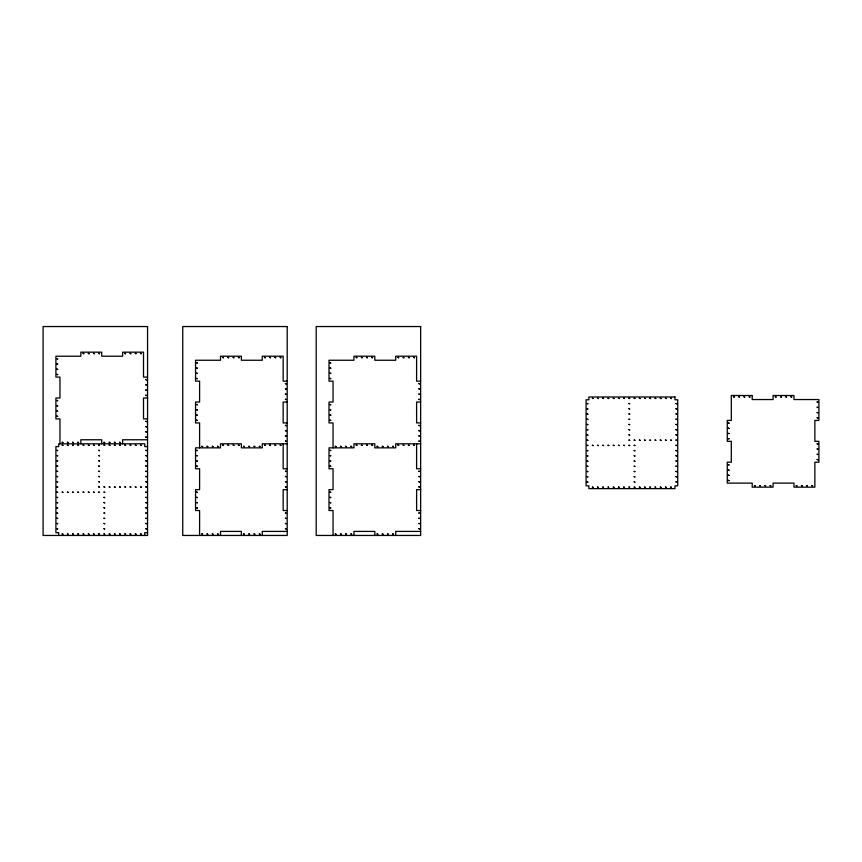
<?xml version="1.0" encoding="UTF-8"?>
<svg xmlns="http://www.w3.org/2000/svg" width="862" height="862" viewBox="0 0 862 862"><rect width="100%" height="100%" fill="white"/><g stroke="black" fill="none" stroke-linecap="round" stroke-linejoin="round"><path stroke-width="1.29" d="M147.553 377.103L143.512 377.103L143.512 352.17L122.619 352.17L122.619 356.211L101.727 356.211L101.727 352.17L80.845 352.17L80.845 356.211L55.911 356.211L55.911 377.103L59.952 377.103L59.952 397.996L55.911 397.996L55.911 418.889L59.952 418.889L59.952 443.811M287.197 381.144L283.156 381.144L283.156 356.211L262.263 356.211L262.263 360.251L241.371 360.251L241.371 356.211L220.489 356.211L220.489 360.251L195.555 360.251L195.555 381.144L199.596 381.144L199.596 402.037L195.555 402.037L195.555 422.919L199.596 422.919L199.596 447.852M420.645 381.144L416.605 381.144L416.605 356.211L395.712 356.211L395.712 360.251L374.819 360.251L374.819 356.211L353.937 356.211L353.937 360.251L329.004 360.251L329.004 381.144L333.044 381.144L333.044 402.037L329.004 402.037L329.004 422.919L333.044 422.919L333.044 447.852M147.553 397.996L143.512 397.996L143.512 418.889L147.553 418.889M287.197 402.037L283.156 402.037L283.156 422.919L287.197 422.919M420.645 402.037L416.605 402.037L416.605 422.919L420.645 422.919M147.553 439.771L122.619 439.771L122.619 443.811M287.197 443.811L262.263 443.811L262.263 447.852L241.371 447.852L241.371 443.811L220.489 443.811L220.489 447.852L195.555 447.852L195.555 468.745L199.596 468.745L199.596 489.627L195.555 489.627L195.555 510.519L199.596 510.519L199.596 535.453M420.645 443.811L395.712 443.811L395.712 447.852L374.819 447.852L374.819 443.811L353.937 443.811L353.937 447.852L329.004 447.852L329.004 468.745L333.044 468.745L333.044 489.627L329.004 489.627L329.004 510.519L333.044 510.519L333.044 535.453M147.553 446.602L144.762 446.602L144.762 443.811L58.702 443.811L58.702 446.602L55.911 446.602L55.911 532.662L58.702 532.662L58.702 535.453M287.197 468.745L283.156 468.745L283.156 443.811M420.645 468.745L416.605 468.745L416.605 443.811M287.197 489.627L283.156 489.627L283.156 510.519L287.197 510.519M420.645 489.627L416.605 489.627L416.605 510.519L420.645 510.519M287.197 531.412L262.263 531.412L262.263 535.453M420.645 531.412L395.712 531.412L395.712 535.453M147.553 532.662L144.762 532.662L144.762 535.453M374.819 535.453L374.819 531.412L353.937 531.412L353.937 535.453M241.371 535.453L241.371 531.412L220.489 531.412L220.489 535.453M101.727 443.811L101.727 439.771L80.845 439.771L80.845 443.811M56.946 358.678L57.657 358.969L56.946 358.678M56.946 363.904L57.657 364.184L56.946 363.904M56.946 369.13L57.657 369.41L56.946 369.13M56.946 374.356L57.657 374.636L56.946 374.356M56.946 400.464L57.657 400.744L56.946 400.464M56.946 405.69L57.657 405.97L56.946 405.69M56.946 410.905L57.657 411.196L56.946 410.905M56.946 416.13L57.657 416.411L56.946 416.13M56.946 450.32L57.657 450.6L56.946 450.32M56.946 455.545L57.657 455.826L56.946 455.545M56.946 460.771L57.657 461.051L56.946 460.771M56.946 465.986L57.657 466.267L56.946 465.986M62.204 442.281L62.915 442.562L62.204 442.281M56.946 471.212L57.657 471.492L56.946 471.212M62.204 445.061L62.915 445.342L62.204 445.061M56.946 476.438L57.657 476.718L56.946 476.438M56.946 481.653L57.657 481.944L56.946 481.653M56.946 486.879L57.657 487.159L56.946 486.879M83.097 353.431L83.808 353.711L83.097 353.431M56.946 492.105L57.657 492.385L56.946 492.105M56.946 497.32L57.657 497.611L56.946 497.32M67.43 442.281L68.141 442.562L67.43 442.281M67.43 445.061L68.141 445.342L67.43 445.061M56.946 502.546L57.657 502.826L56.946 502.546M56.946 507.772L57.657 508.052L56.946 507.772M56.946 512.998L57.657 513.278L56.946 512.998M56.946 518.213L57.657 518.493L56.946 518.213M88.323 353.431L89.034 353.711L88.323 353.431M56.946 523.439L57.657 523.719L56.946 523.439M72.656 442.281L73.367 442.562L72.656 442.281M72.656 445.061L73.367 445.342L72.656 445.061M56.946 528.665L57.657 528.945L56.946 528.665M93.538 353.431L94.249 353.711L93.538 353.431M77.871 442.281L78.582 442.562L77.871 442.281M77.871 445.061L78.582 445.342L77.871 445.061M62.204 533.923L62.915 534.203L62.204 533.923M98.764 353.431L99.475 353.711L98.764 353.431M83.097 445.061L83.808 445.342L83.097 445.061M67.43 533.923L68.141 534.203L67.43 533.923M88.323 445.061L89.034 445.342L88.323 445.061M72.656 533.923L73.367 534.203L72.656 533.923M93.538 445.061L94.249 445.342L93.538 445.061M77.871 533.923L78.582 534.203L77.871 533.923M98.764 445.061L99.475 445.342L98.764 445.061M83.097 533.923L83.808 534.203L83.097 533.923M103.99 442.281L104.701 442.562L103.99 442.281M103.99 445.061L104.701 445.342L103.99 445.061M88.323 533.923L89.034 534.203L88.323 533.923M124.882 353.431L125.593 353.711L124.882 353.431M109.205 442.281L109.927 442.562L109.205 442.281M109.205 445.061L109.927 445.342L109.205 445.061M93.538 533.923L94.249 534.203L93.538 533.923M130.097 353.431L130.808 353.711L130.097 353.431M114.43 442.281L115.142 442.562L114.43 442.281M114.43 445.061L115.142 445.342L114.43 445.061M98.764 533.923L99.475 534.203L98.764 533.923M135.323 353.431L136.034 353.711L135.323 353.431M119.656 442.281L120.368 442.562L119.656 442.281M119.656 445.061L120.368 445.342L119.656 445.061M103.99 533.923L104.701 534.203L103.99 533.923M140.549 353.431L141.26 353.711L140.549 353.431M124.882 445.061L125.593 445.342L124.882 445.061M109.205 533.923L109.927 534.203L109.205 533.923M130.097 445.061L130.808 445.342L130.097 445.061M114.43 533.923L115.142 534.203L114.43 533.923M145.807 379.571L146.518 379.851L145.807 379.571M145.807 384.797L146.518 385.077L145.807 384.797M135.323 445.061L136.034 445.342L135.323 445.061M145.807 390.023L146.518 390.303L145.807 390.023M145.807 395.238L146.518 395.518L145.807 395.238M119.656 533.923L120.368 534.203L119.656 533.923M140.549 445.061L141.26 445.342L140.549 445.061M145.807 421.356L146.518 421.637L145.807 421.356M124.882 533.923L125.593 534.203L124.882 533.923M145.807 426.571L146.518 426.862L145.807 426.571M145.807 431.797L146.518 432.077L145.807 431.797M145.807 437.023L146.518 437.303L145.807 437.023M145.807 450.32L146.518 450.6L145.807 450.32M130.097 533.923L130.808 534.203L130.097 533.923M145.807 455.545L146.518 455.826L145.807 455.545M145.807 460.771L146.518 461.051L145.807 460.771M145.807 465.986L146.518 466.267L145.807 465.986M145.807 471.212L146.518 471.492L145.807 471.212M145.807 476.438L146.518 476.718L145.807 476.438M135.323 533.923L136.034 534.203L135.323 533.923M145.807 481.653L146.518 481.944L145.807 481.653M145.807 486.879L146.518 487.159L145.807 486.879M145.807 492.105L146.518 492.385L145.807 492.105M145.807 497.32L146.518 497.611L145.807 497.32M145.807 502.546L146.518 502.826L145.807 502.546M140.549 533.923L141.26 534.203L140.549 533.923M145.807 507.772L146.518 508.052L145.807 507.772M145.807 512.998L146.518 513.278L145.807 512.998M145.807 518.213L146.518 518.493L145.807 518.213M145.807 523.439L146.518 523.719L145.807 523.439M145.807 528.665L146.518 528.945L145.807 528.665M196.59 362.719L197.301 362.999L196.59 362.719M196.59 367.945L197.301 368.225L196.59 367.945M196.59 373.171L197.301 373.451L196.59 373.171M196.59 378.386L197.301 378.677L196.59 378.386M196.59 404.504L197.301 404.784L196.59 404.504M196.59 409.73L197.301 410.01L196.59 409.73M196.59 414.945L197.301 415.225L196.59 414.945M196.59 420.171L197.301 420.451L196.59 420.171M196.59 450.32L197.301 450.6L196.59 450.32M196.59 455.545L197.301 455.826L196.59 455.545M196.59 460.771L197.301 461.051L196.59 460.771M196.59 465.986L197.301 466.267L196.59 465.986M201.848 446.322L202.559 446.602L201.848 446.322M196.59 492.105L197.301 492.385L196.59 492.105M222.741 357.461L223.452 357.752L222.741 357.461M196.59 497.32L197.301 497.611L196.59 497.32M207.074 446.322L207.785 446.602L207.074 446.322M196.59 502.546L197.301 502.826L196.59 502.546M196.59 507.772L197.301 508.052L196.59 507.772M227.967 357.461L228.678 357.752L227.967 357.461M212.3 446.322L213.011 446.602L212.3 446.322M233.182 357.461L233.893 357.752L233.182 357.461M217.515 446.322L218.226 446.602L217.515 446.322M201.848 533.923L202.559 534.203L201.848 533.923M238.408 357.461L239.119 357.752L238.408 357.461M222.741 445.061L223.452 445.342L222.741 445.061M207.074 533.923L207.785 534.203L207.074 533.923M227.967 445.061L228.678 445.342L227.967 445.061M212.3 533.923L213.011 534.203L212.3 533.923M233.182 445.061L233.893 445.342L233.182 445.061M217.515 533.923L218.226 534.203L217.515 533.923M238.408 445.061L239.119 445.342L238.408 445.061M243.634 446.322L244.345 446.602L243.634 446.322M264.515 357.461L265.237 357.752L264.515 357.461M248.849 446.322L249.571 446.602L248.849 446.322M269.741 357.461L270.452 357.752L269.741 357.461M254.075 446.322L254.786 446.602L254.075 446.322M274.967 357.461L275.678 357.752L274.967 357.461M259.3 446.322L260.012 446.602L259.3 446.322M243.634 533.923L244.345 534.203L243.634 533.923M280.193 357.461L280.904 357.752L280.193 357.461M264.515 445.061L265.237 445.342L264.515 445.061M248.849 533.923L249.571 534.203L248.849 533.923M269.741 445.061L270.452 445.342L269.741 445.061M254.075 533.923L254.786 534.203L254.075 533.923M285.441 383.612L286.162 383.892L285.441 383.612M285.441 388.837L286.162 389.118L285.441 388.837M274.967 445.061L275.678 445.342L274.967 445.061M285.441 394.053L286.162 394.343L285.441 394.053M259.3 533.923L260.012 534.203L259.3 533.923M285.441 399.278L286.162 399.559L285.441 399.278M280.193 445.061L280.904 445.342L280.193 445.061M285.441 425.397L286.162 425.677L285.441 425.397M285.441 430.612L286.162 430.892L285.441 430.612M285.441 435.838L286.162 436.118L285.441 435.838M285.441 441.064L286.162 441.344L285.441 441.064M285.441 471.212L286.162 471.492L285.441 471.212M285.441 476.438L286.162 476.718L285.441 476.438M285.441 481.653L286.162 481.944L285.441 481.653M285.441 486.879L286.162 487.159L285.441 486.879M285.441 512.998L286.162 513.278L285.441 512.998M285.441 518.213L286.162 518.493L285.441 518.213M285.441 523.439L286.162 523.719L285.441 523.439M285.441 528.665L286.162 528.945L285.441 528.665M330.038 362.719L330.749 362.999L330.038 362.719M330.038 367.945L330.749 368.225L330.038 367.945M330.038 373.171L330.749 373.451L330.038 373.171M330.038 378.386L330.749 378.677L330.038 378.386M330.038 404.504L330.749 404.784L330.038 404.504M330.038 409.73L330.749 410.01L330.038 409.73M330.038 414.945L330.749 415.225L330.038 414.945M330.038 420.171L330.749 420.451L330.038 420.171M330.038 450.32L330.749 450.6L330.038 450.32M330.038 455.545L330.749 455.826L330.038 455.545M330.038 460.771L330.749 461.051L330.038 460.771M330.038 465.986L330.749 466.267L330.038 465.986M335.296 446.322L336.008 446.602L335.296 446.322M330.038 492.105L330.749 492.385L330.038 492.105M356.189 357.461L356.9 357.752L356.189 357.461M330.038 497.32L330.749 497.611L330.038 497.32M340.522 446.322L341.233 446.602L340.522 446.322M330.038 502.546L330.749 502.826L330.038 502.546M330.038 507.772L330.749 508.052L330.038 507.772M361.415 357.461L362.126 357.752L361.415 357.461M345.737 446.322L346.459 446.602L345.737 446.322M366.63 357.461L367.341 357.752L366.63 357.461M350.963 446.322L351.674 446.602L350.963 446.322M335.296 533.923L336.008 534.203L335.296 533.923M371.856 357.461L372.567 357.752L371.856 357.461M356.189 445.061L356.9 445.342L356.189 445.061M340.522 533.923L341.233 534.203L340.522 533.923M361.415 445.061L362.126 445.342L361.415 445.061M345.737 533.923L346.459 534.203L345.737 533.923M366.63 445.061L367.341 445.342L366.63 445.061M350.963 533.923L351.674 534.203L350.963 533.923M371.856 445.061L372.567 445.342L371.856 445.061M377.082 446.322L377.793 446.602L377.082 446.322M397.964 357.461L398.686 357.752L397.964 357.461M382.297 446.322L383.008 446.602L382.297 446.322M403.19 357.461L403.901 357.752L403.19 357.461M387.523 446.322L388.234 446.602L387.523 446.322M408.416 357.461L409.127 357.752L408.416 357.461M392.749 446.322L393.46 446.602L392.749 446.322M377.082 533.923L377.793 534.203L377.082 533.923M413.631 357.461L414.353 357.752L413.631 357.461M397.964 445.061L398.686 445.342L397.964 445.061M382.297 533.923L383.008 534.203L382.297 533.923M403.19 445.061L403.901 445.342L403.19 445.061M387.523 533.923L388.234 534.203L387.523 533.923M418.889 383.612L419.611 383.892L418.889 383.612M418.889 388.837L419.611 389.118L418.889 388.837M408.416 445.061L409.127 445.342L408.416 445.061M418.889 394.053L419.611 394.343L418.889 394.053M392.749 533.923L393.46 534.203L392.749 533.923M418.889 399.278L419.611 399.559L418.889 399.278M413.631 445.061L414.353 445.342L413.631 445.061M418.889 425.397L419.611 425.677L418.889 425.397M418.889 430.612L419.611 430.892L418.889 430.612M418.889 435.838L419.611 436.118L418.889 435.838M418.889 441.064L419.611 441.344L418.889 441.064M418.889 471.212L419.611 471.492L418.889 471.212M418.889 476.438L419.611 476.718L418.889 476.438M418.889 481.653L419.611 481.944L418.889 481.653M418.889 486.879L419.611 487.159L418.889 486.879M418.889 512.998L419.611 513.278L418.889 512.998M418.889 518.213L419.611 518.493L418.889 518.213M418.889 523.439L419.611 523.719L418.889 523.439M418.889 528.665L419.611 528.945L418.889 528.665M587.13 403.502L587.841 403.782L587.13 403.502M587.13 408.717L587.841 408.997L587.13 408.717M587.13 413.943L587.841 414.223L587.13 413.943M587.13 419.169L587.841 419.449L587.13 419.169M587.13 424.384L587.841 424.675L587.13 424.384M592.388 398.244L593.099 398.524L592.388 398.244M587.13 429.61L587.841 429.89L587.13 429.61M587.13 434.836L587.841 435.116L587.13 434.836M587.13 440.051L587.841 440.342L587.13 440.051M587.13 445.277L587.841 445.557L587.13 445.277M587.13 450.503L587.841 450.783L587.13 450.503M597.614 398.244L598.325 398.524L597.614 398.244M587.13 455.718L587.841 456.009L587.13 455.718M587.13 460.944L587.841 461.224L587.13 460.944M587.13 466.17L587.841 466.45L587.13 466.17M587.13 471.395L587.841 471.676L587.13 471.395M587.13 476.611L587.841 476.891L587.13 476.611M602.84 398.244L603.551 398.524L602.84 398.244M587.13 481.836L587.841 482.117L587.13 481.836M608.055 398.244L608.766 398.524L608.055 398.244M592.388 487.095L593.099 487.375L592.388 487.095M613.281 398.244L613.992 398.524L613.281 398.244M597.614 487.095L598.325 487.375L597.614 487.095M618.507 398.244L619.218 398.524L618.507 398.244M602.84 487.095L603.551 487.375L602.915 486.965M623.722 398.244L624.433 398.524L623.722 398.244M608.055 487.095L608.766 487.375L608.141 486.965M628.948 398.244L629.659 398.524L628.948 398.244M613.281 487.095L613.992 487.375L613.281 487.095M634.173 398.244L634.885 398.524L634.173 398.244M618.507 487.095L619.218 487.375L618.507 487.095M639.388 398.244L640.11 398.524L639.388 398.244M623.722 487.095L624.433 487.375L623.722 487.095M644.614 398.244L645.326 398.524L644.614 398.244M628.948 487.095L629.659 487.375L629.034 486.965M649.84 398.244L650.551 398.524L649.84 398.244M634.173 487.095L634.885 487.375L634.173 487.095M655.055 398.244L655.777 398.524L655.055 398.244M639.388 487.095L640.11 487.375L639.388 487.095M660.281 398.244L660.992 398.524L660.281 398.244M644.614 487.095L645.326 487.375L644.614 487.095M665.507 398.244L666.218 398.524L665.507 398.244M649.84 487.095L650.551 487.375L649.926 486.965M670.733 398.244L671.444 398.524L670.733 398.244M655.055 487.095L655.777 487.375L655.142 486.965M675.98 403.502L676.702 403.782L675.98 403.502M660.281 487.095L660.992 487.375L660.281 487.095M675.98 408.717L676.702 408.997L675.98 408.717M675.98 413.943L676.702 414.223L675.98 413.943M675.98 419.169L676.702 419.449L675.98 419.169M675.98 424.384L676.702 424.675L675.98 424.384M675.98 429.61L676.702 429.89L675.98 429.61M665.507 487.095L666.218 487.375L665.507 487.095M675.98 434.836L676.702 435.116L675.98 434.836M675.98 440.051L676.702 440.342L675.98 440.051M675.98 445.277L676.702 445.557L675.98 445.277M675.98 450.503L676.702 450.783L675.98 450.503M675.98 455.718L676.702 456.009L675.98 455.718M670.733 487.095L671.444 487.375L670.733 487.095M675.98 460.944L676.702 461.224L675.98 460.944M675.98 466.17L676.702 466.45L675.98 466.17M675.98 471.395L676.702 471.676L675.98 471.395M675.98 476.611L676.702 476.891L675.98 476.611M675.98 481.836L676.702 482.117L675.98 481.836M728.293 422.908L729.015 423.188L728.293 422.908M733.551 396.757L734.262 397.037L733.551 396.757M728.293 428.123L729.015 428.414L728.293 428.123M728.293 433.349L729.015 433.629L728.293 433.349M728.293 438.575L729.015 438.855L728.293 438.575M738.777 396.757L739.488 397.037L738.777 396.757M728.293 464.683L729.015 464.963L728.293 464.683M728.293 469.909L729.015 470.189L728.293 469.909M728.293 475.134L729.015 475.415L728.293 475.134M744.003 396.757L744.714 397.037L744.003 396.757M728.293 480.349L729.015 480.64L728.293 480.349M749.218 396.757L749.94 397.037L749.218 396.757M754.444 485.608L755.155 485.888L754.444 485.608M775.337 396.757L776.048 397.037L775.337 396.757M759.67 485.608L760.381 485.888L759.67 485.608M780.563 396.757L781.274 397.037L780.563 396.757M764.896 485.608L765.607 485.888L764.896 485.608M785.778 396.757L786.489 397.037L785.778 396.757M770.111 485.608L770.822 485.888L770.111 485.608M791.004 396.757L791.715 397.037L791.004 396.757M796.229 485.608L796.941 485.888L796.229 485.608M817.154 402.015L817.866 402.295L817.154 402.015M801.444 485.608L802.156 485.888L801.444 485.608M817.154 407.241L817.866 407.521L817.154 407.241M817.154 412.456L817.866 412.747L817.154 412.456M817.154 417.682L817.866 417.962L817.154 417.682M806.67 485.608L807.382 485.888L806.67 485.608M817.154 443.801L817.866 444.081L817.154 443.801M817.154 449.016L817.866 449.296L817.154 449.016M817.154 454.242L817.866 454.522L817.154 454.242M811.896 485.608L812.607 485.888L811.896 485.608M817.154 459.468L817.866 459.748L817.154 459.468M62.204 492.094L62.915 492.385L62.204 492.094M67.43 492.094L68.141 492.385L67.43 492.094M72.656 492.094L73.367 492.385L72.656 492.094M77.882 492.094L78.582 492.385L77.882 492.094M83.097 492.094L83.808 492.385L83.097 492.094M88.323 492.094L89.034 492.385L88.323 492.094M98.764 450.32L99.475 450.61L98.764 450.32M98.764 455.535L99.475 455.836L98.764 455.535M98.764 460.761L99.475 461.051L98.764 460.761M93.549 492.094L94.249 492.385L93.549 492.094M98.764 465.986L99.475 466.277L98.764 465.986M98.764 471.202L99.475 471.503L98.764 471.202M98.764 476.427L99.475 476.718L98.764 476.427M98.764 481.653L99.475 481.944L98.764 481.653M98.764 486.879L99.475 487.17L98.764 486.879M98.764 492.094L99.475 492.385L98.764 492.094M103.99 486.879L104.701 487.17L103.99 486.879M103.99 492.094L104.701 492.385L103.99 492.094M103.99 497.32L104.701 497.611L103.99 497.32M103.99 502.546L104.701 502.837L103.99 502.546M103.99 507.761L104.701 508.052L103.99 507.761M103.99 512.987L104.701 513.278L103.99 512.987M109.215 486.879L109.916 487.17L109.215 486.879M103.99 518.213L104.701 518.504L103.99 518.213M103.99 523.428L104.701 523.73L103.99 523.428M103.99 528.654L104.701 528.945L103.99 528.654M114.43 486.879L115.142 487.17L114.43 486.879M119.656 486.879L120.368 487.17L119.656 486.879M124.882 486.879L125.583 487.17L124.882 486.879M130.097 486.879L130.808 487.17L130.097 486.879M135.323 486.879L136.034 487.17L135.323 486.879M140.549 486.879L141.26 487.17L140.549 486.879M592.388 445.277L593.099 445.568L592.388 445.277M597.614 445.277L598.325 445.568L597.614 445.277M602.84 445.277L603.54 445.568L602.84 445.277M608.055 445.277L608.766 445.568L608.055 445.277M613.281 445.277L613.992 445.568L613.281 445.277M618.507 445.277L619.218 445.568L618.507 445.277M628.948 403.491L629.659 403.782L628.948 403.491M628.948 408.717L629.659 409.008L628.948 408.717M628.948 413.932L629.659 414.234L628.948 413.932M623.732 445.277L624.433 445.568L623.732 445.277M628.948 419.158L629.659 419.449L628.948 419.158M628.948 424.384L629.659 424.675L628.948 424.384M628.948 429.61L629.659 429.901L628.948 429.61M628.948 434.825L629.659 435.116L628.948 434.825M628.948 440.051L629.659 440.342L628.948 440.051M628.948 445.277L629.659 445.568L628.948 445.277M634.173 440.051L634.885 440.342L634.173 440.051M634.173 445.277L634.885 445.568L634.173 445.277M634.173 450.492L634.885 450.783L634.173 450.492M634.173 455.718L634.885 456.009L634.173 455.718M634.173 460.944L634.885 461.235L634.173 460.944M634.173 466.159L634.885 466.461L634.173 466.159M639.399 440.051L640.1 440.342L639.399 440.051M634.173 471.385L634.885 471.676L634.173 471.385M634.173 476.611L634.885 476.901L634.173 476.611M634.173 481.826L634.885 482.127L634.173 481.826M644.614 440.051L645.326 440.342L644.614 440.051M649.84 440.051L650.551 440.342L649.84 440.051M655.066 440.051L655.766 440.342L655.066 440.051M660.281 440.051L660.992 440.342L660.281 440.051M665.507 440.051L666.218 440.342L665.507 440.051M670.733 440.051L671.433 440.342L670.733 440.051M147.553 326.547L43.1 326.547L43.1 535.453L147.553 535.453L147.553 326.547M287.197 326.547L182.744 326.547L182.744 535.453L287.197 535.453L287.197 326.547M420.645 326.547L316.192 326.547L316.192 535.453L420.645 535.453L420.645 326.547M752.192 395.507L731.299 395.507L731.299 420.43L727.259 420.43L727.259 441.322L731.299 441.322L731.299 462.215L727.259 462.215L727.259 483.108L752.192 483.108L752.192 487.149L773.085 487.149L773.085 483.108L793.967 483.108L793.967 487.149L814.859 487.149L814.859 462.215L818.9 462.215L818.9 441.322L814.859 441.322L814.859 420.43L818.9 420.43L818.9 399.548L793.967 399.548L793.967 395.507L773.085 395.507L773.085 399.548L752.192 399.548L752.192 395.507M674.946 396.983L588.886 396.983L588.886 399.774L586.095 399.774L586.095 485.845L588.886 485.845L588.886 488.625L674.946 488.625L674.946 485.845L677.737 485.845L677.737 399.774L674.946 399.774L674.946 396.983"/></g></svg>
